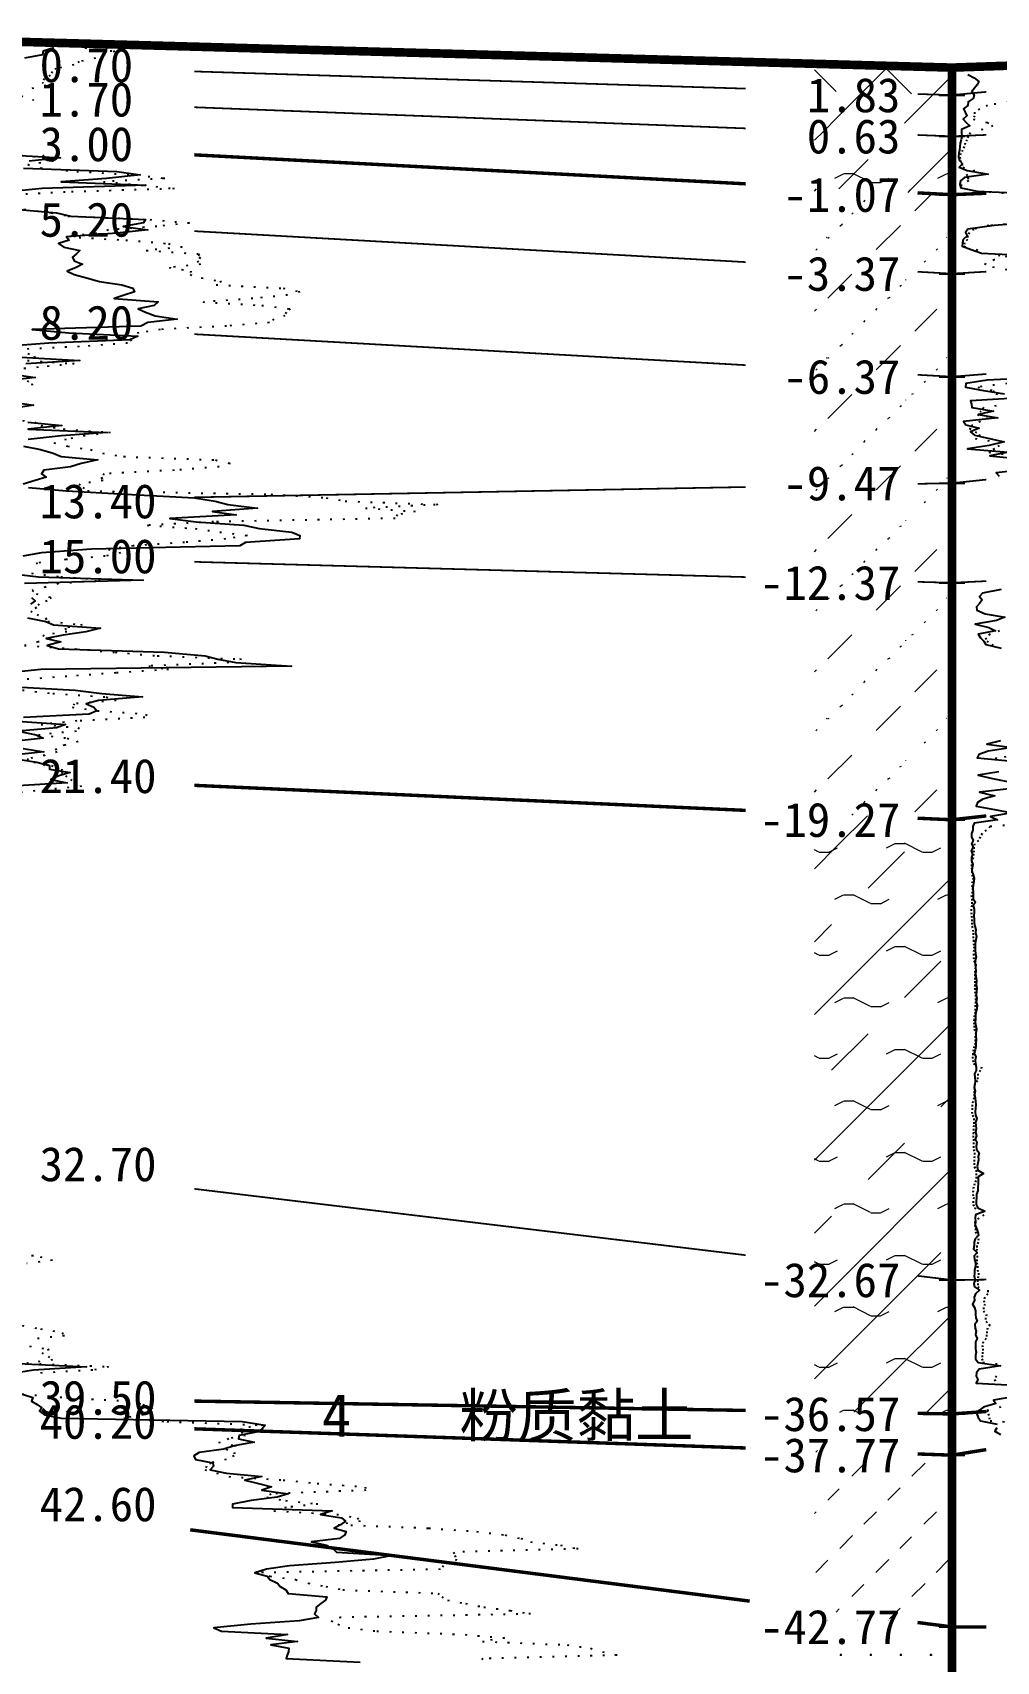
# Model space of a CAD drawing. Extents: x -37 to 3540, y -1485 to 297.
# Drawn here: x 230.2 to 286.3, y -173.4 to -78.5 of the extents above; entities that cross this region are included whole.
import ezdxf
from ezdxf.enums import TextEntityAlignment as Align

# ---------------------------------------------------------------- set-up
doc = ezdxf.new("R2010")
doc.units = 0
doc.linetypes.add('DOT', pattern=[6.35, 0, -6.35])
for name, color, linetype in [('CURVE', 200, 'CONTINUOUS'), ('HOLE', 41, 'CONTINUOUS'), ('STRATUM', 241, 'CONTINUOUS')]:
    doc.layers.add(name, color=color, linetype=linetype)
doc.layers.add('HATCH', color=7, linetype='CONTINUOUS', lineweight=13)
doc.styles.add('ST', font='')
doc.styles.get('ST').set_extended_font_data('SimSun')
pattern_1 = [(45, (80.522, -297), (-4.24264, 4.24264), [10, 0]), (45, (81.583, -300.182), (-2.12132, 6.36396), [3, -3]), (26.565, (81.596, -297.2536), (5.999823, 5.999812), [0.567, -12.849]), (0, (81.029, -297.2536), (0, 6), [0.567, -5.433]), (26.565, (78.9406, -297), (5.999823, 5.999812), [0.567, -12.849]), (0, (79.448, -296.7464), (0, 6), [0.567, -5.433]), (153.435, (81.029, -297.2536), (-5.999818, -5e-06), [1.134, -12.2826]), (26.565, (84.596, -294.2536), (5.999823, 5.999812), [0.567, -12.849]), (0, (84.029, -294.2536), (0, 6), [0.567, -5.433]), (26.565, (81.9406, -294), (5.999823, 5.999812), [0.567, -12.849]), (0, (82.448, -293.7464), (0, 6), [0.567, -5.433]), (153.435, (84.029, -294.2536), (-5.999818, -5e-06), [1.134, -12.2826])]
pattern_2 = [(45, (80.522, -297), (-7e-07, 6.99998), [1.97196, -7.92754]), (45, (83.335, -294.171), (-7e-07, 6.99998), [1.99367, -7.90583]), (45, (85.5894, -291.918), (-7e-07, 6.99998), [1.81361, -8.08588]), (26.565, (80.522, -293.5), (7, 7), [0.0965, -15.55598]), (36.8699, (81.2219, -292.8), (7, 7), [0.19775, -34.80225]), (315, (84.022, -290.024), (6.99998, 1e-06), [0.03305, -9.86644]), (26.565, (84.022, -297), (7, 7), [0.14475, -15.50773]), (26.565, (84.722, -296.3), (7, 7), [0.10528, -15.5472]), (90, (85.072, -295.95), (-7, -5e-07), [0.02877, -6.97123]), (26.565, (85.422, -295.6), (7, 7), [0.091, -31.21394]), (36.8699, (86.1219, -294.9), (7, 7), [0.11069, -34.88931]), (45, (86.822, -294.2), (-2e-07, 6.99998), [0.10911, -9.79038]), (315, (87.436, -293.452), (6.99998, 1e-06), [0.03305, -9.86644]), (36.8699, (81.9219, -292.1), (7, 7), [0.10224, -34.89776]), (53.1301, (82.6219, -291.4), (14, 21), [0.13438, -34.86562]), (53.1301, (83.3219, -290.7), (14, 21), [0.12625, -34.87375])]

msp = doc.modelspace()

# ---------------------------------------------------------------- hatches: boundary and pattern name
at = {"layer": 'HATCH'}
h = msp.add_hatch(dxfattribs=at)
h.set_pattern_fill('STT', color=50, style=0)
h.set_pattern_definition([(45, (80.522, -297), (-2.12132, 2.12132), [10, 0]), (135, (80.522, -297), (-2.12132, -2.12132), [10, 0])])
h.paths.add_polyline_path([(283.751, -80.568), (275.751, -80.347), (275.751, -81.918), (283.751, -82.168)])
h.paths.add_polyline_path([(274.541, -83.657), (281.239, -83.657), (281.239, -80.724), (274.541, -80.724)], flags=9)
h = msp.add_hatch(dxfattribs=at)
h.set_pattern_fill('FZNT', color=32, style=0)
h.set_pattern_definition([(45, (80.522, -297), (-4.24264, 4.24264), [10, 0]), (45, (81.583, -300.182), (-2.12132, 6.36396), [3, -3])])
h.paths.add_polyline_path([(283.751, -82.168), (275.751, -81.918), (275.751, -84.261), (283.751, -84.568)])
h.paths.add_polyline_path([(274.541, -86.057), (281.239, -86.057), (281.239, -83.124), (274.541, -83.124)], flags=9)
h.paths.add_polyline_path([(274.541, -83.657), (281.239, -83.657), (281.239, -80.724), (274.541, -80.724)], flags=9)
h = msp.add_hatch(dxfattribs=at)
h.set_pattern_fill('YNFNT', color=251, style=0)
h.set_pattern_definition(pattern_1)
h.paths.add_polyline_path([(283.751, -84.568), (275.751, -84.261), (275.751, -87.547), (283.751, -87.968)])
h.paths.add_polyline_path([(273.111, -89.457), (281.239, -89.457), (281.239, -86.524), (273.111, -86.524)], flags=9)
h.paths.add_polyline_path([(274.541, -86.057), (281.239, -86.057), (281.239, -83.124), (274.541, -83.124)], flags=9)
h = msp.add_hatch(dxfattribs=at)
h.set_pattern_fill('SZFT', color=52, style=0)
h.set_pattern_definition(pattern_2)
h.paths.add_polyline_path([(283.751, -87.968), (275.751, -87.547), (275.751, -92.118), (283.751, -92.568)])
h.paths.add_polyline_path([(273.111, -94.057), (281.239, -94.057), (281.239, -91.124), (273.111, -91.124)], flags=9)
h.paths.add_polyline_path([(273.111, -89.457), (281.239, -89.457), (281.239, -86.524), (273.111, -86.524)], flags=9)
h = msp.add_hatch(dxfattribs=at)
h.set_pattern_fill('SZFT', color=52, style=0)
h.set_pattern_definition(pattern_2)
h.paths.add_polyline_path([(283.751, -92.568), (275.751, -92.118), (275.751, -98.118), (283.751, -98.568)])
h.paths.add_polyline_path([(273.111, -100.057), (281.239, -100.057), (281.239, -97.124), (273.111, -97.124)], flags=9)
h.paths.add_polyline_path([(273.111, -94.057), (281.239, -94.057), (281.239, -91.124), (273.111, -91.124)], flags=9)
h = msp.add_hatch(dxfattribs=at)
h.set_pattern_fill('SZFT', color=52, style=0)
h.set_pattern_definition(pattern_2)
h.paths.add_polyline_path([(283.751, -98.568), (275.751, -98.118), (275.751, -104.917), (283.751, -104.768)])
h.paths.add_polyline_path([(273.111, -106.257), (281.239, -106.257), (281.239, -103.324), (273.111, -103.324)], flags=9)
h.paths.add_polyline_path([(273.111, -100.057), (281.239, -100.057), (281.239, -97.124), (273.111, -97.124)], flags=9)
h = msp.add_hatch(dxfattribs=at)
h.set_pattern_fill('SZFT', color=52, style=0)
h.set_pattern_definition(pattern_2)
h.paths.add_polyline_path([(283.751, -104.768), (275.751, -104.917), (275.751, -110.347), (283.751, -110.568)])
h.paths.add_polyline_path([(271.681, -112.057), (281.239, -112.057), (281.239, -109.124), (271.681, -109.124)], flags=9)
h.paths.add_polyline_path([(273.111, -106.257), (281.239, -106.257), (281.239, -103.324), (273.111, -103.324)], flags=9)
h = msp.add_hatch(dxfattribs=at)
h.set_pattern_fill('SZFT', color=52, style=0)
h.set_pattern_definition(pattern_2)
h.paths.add_polyline_path([(283.751, -110.568), (275.751, -110.347), (275.751, -124.004), (283.751, -124.368)])
h.paths.add_polyline_path([(271.681, -125.857), (281.239, -125.857), (281.239, -122.924), (271.681, -122.924)], flags=9)
h.paths.add_polyline_path([(271.681, -112.057), (281.239, -112.057), (281.239, -109.124), (271.681, -109.124)], flags=9)
h = msp.add_hatch(dxfattribs=at)
h.set_pattern_fill('YNFNT', color=251, style=0)
h.set_pattern_definition(pattern_1)
h.paths.add_polyline_path([(283.751, -124.368), (275.751, -124.004), (275.751, -150.205), (283.751, -151.168)])
h.paths.add_polyline_path([(271.681, -152.657), (281.239, -152.657), (281.239, -149.724), (271.681, -149.724)], flags=9)
h.paths.add_polyline_path([(271.681, -125.857), (281.239, -125.857), (281.239, -122.924), (271.681, -122.924)], flags=9)
h = msp.add_hatch(dxfattribs=at)
h.set_pattern_fill('YNNT', color=251, style=0)
h.set_pattern_definition([(45, (80.522, -297), (-2.12132, 2.12132), [10, 0]), (26.565, (81.596, -297.2536), (5.999823, 5.999812), [0.567, -12.849]), (0, (81.029, -297.2536), (0, 6), [0.567, -5.433]), (26.565, (78.9406, -297), (5.999823, 5.999812), [0.567, -12.849]), (0, (79.448, -296.7464), (0, 6), [0.567, -5.433]), (153.435, (81.029, -297.2536), (-5.999818, -5e-06), [1.134, -12.2826]), (26.565, (84.596, -294.2536), (5.999823, 5.999812), [0.567, -12.849]), (0, (84.029, -294.2536), (0, 6), [0.567, -5.433]), (26.565, (81.9406, -294), (5.999823, 5.999812), [0.567, -12.849]), (0, (82.448, -293.7464), (0, 6), [0.567, -5.433]), (153.435, (84.029, -294.2536), (-5.999818, -5e-06), [1.134, -12.2826])])
h.paths.add_polyline_path([(283.751, -151.168), (275.751, -150.205), (275.751, -158.832), (283.751, -158.968)])
h.paths.add_polyline_path([(271.681, -160.457), (281.239, -160.457), (281.239, -157.524), (271.681, -157.524)], flags=9)
h.paths.add_polyline_path([(271.681, -152.657), (281.239, -152.657), (281.239, -149.724), (271.681, -149.724)], flags=9)
h = msp.add_hatch(dxfattribs=at)
h.set_pattern_fill('NZFT', color=52, style=0)
h.set_pattern_definition([(45, (80.522, -297), (-6e-07, 6.99998), [0.9473, -8.9522]), (45, (81.922, -295.6), (-6e-07, 6.99998), [0.9869, -8.9126]), (45, (83.322, -294.2), (-6e-07, 6.99998), [1.06018, -8.83931]), (45, (84.722, -292.8), (-6e-07, 6.99998), [0.94918, -8.95032]), (45, (86.122, -291.4), (-6e-07, 6.99998), [1.0365, -8.863]), (45, (84.022, -297), (-6e-07, 6.99998), [1.01335, -8.88615]), (45, (85.422, -295.6), (-6e-07, 6.99998), [1.07896, -12.12037]), (45, (86.822, -294.2), (-6e-07, 6.99998), [0.99882, -8.90067]), (45, (81.222, -292.8), (-4e-07, 6.99998), [1.05533, -8.84416]), (45, (82.622, -291.4), (-4e-07, 6.99998), [1.0365, -8.863])])
h.paths.add_polyline_path([(283.751, -161.368), (275.751, -161.09), (275.751, -170.348), (283.751, -171.368)])
h.paths.add_polyline_path([(271.686, -172.851), (281.234, -172.851), (281.234, -169.952), (271.686, -169.952)], flags=9)
h.paths.add_polyline_path([(271.681, -162.857), (281.239, -162.857), (281.239, -159.924), (271.681, -159.924)], flags=9)
h = msp.add_hatch(dxfattribs=at)
h.set_pattern_fill('FS', color=142, style=0)
h.set_pattern_definition([(82.875, (79.6873, -298.206), (0.000369, 10.0001764), [0.0893, -80.5337]), (143.13, (79.7883, -298.2818), (-29.999964, 20.000054), [0.12627, -49.87373]), (172.875, (79.9655, -298.304), (-70.0002457, 9.9996603), [0.17857, -80.44443]), (206.565, (80.144, -298.2147), (-9.999705, -9.99969), [0.19954, -22.16046]), (243.435, (80.233, -298.0363), (9e-06, -9.9997), [0.19954, -22.16146]), (255.964, (80.3225, -297.679), (-0.0002, -9.999501), [0.36813, -40.86287]), (255.964, (80.6325, -296.439), (-0.0002, -9.999501), [1.27838, -39.95262]), (255.964, (80.701, -296.165), (-0.0002, -9.999501), [0.28235, -40.94865]), (216.87, (80.8912, -295.9108), (-9.999982, -10.000018), [0.12627, -49.87373]), (243.435, (80.7902, -295.9865), (9e-06, -9.9997), [0.19954, -22.16146]), (206.565, (81.0697, -295.8215), (-9.999705, -9.99969), [0.19954, -22.16046]), (172.875, (81.2469, -295.8437), (-70.0002457, 9.9996603), [0.17857, -80.44443]), (143.13, (81.348, -295.9194), (-29.999964, 20.000054), [0.12627, -49.87373]), (82.875, (81.3368, -296.008), (0.000369, 10.0001764), [0.0893, -80.5337]), (0, (80.192, -296.66), (0, 10), [0.89286, -9.10714]), (0, (80.5469, -297), (1, 2), [0, -1.75]), (0, (80.5219, -296.975), (1, 2), [0, -1.75]), (0, (80.5219, -297), (1, 2), [0, -1.75]), (0, (80.4969, -297), (1, 2), [0, -1.75]), (0, (80.5219, -297.025), (1, 2), [0, -1.75])])
h.paths.add_polyline_path([(283.751, -171.368), (275.751, -170.348), (275.751, -194.976), (283.751, -195.568)])
h.paths.add_polyline_path([(271.681, -197.057), (281.239, -197.057), (281.239, -194.124), (271.681, -194.124)], flags=9)
h.paths.add_polyline_path([(271.686, -172.851), (281.234, -172.851), (281.234, -169.952), (271.686, -169.952)], flags=9)

# ---------------------------------------------------------------- linework, layer by layer
at = {"layer": 'CURVE', "color": 30, "linetype": 'Continuous'}
for points in [[(231.487, -79.416), (230.857, -79.616), (230.827, -79.816), (229.777, -80.016)], [(284.681, -80.968), (285.041, -81.168), (285.321, -81.368), (285.231, -81.568), (285.071, -81.768), (284.911, -81.968), (285.051, -82.168), (284.991, -82.368), (284.701, -82.568), (284.681, -82.768), (284.431, -82.968), (284.531, -83.168), (284.611, -83.368), (284.401, -83.568), (284.591, -83.768), (284.791, -83.968), (284.311, -84.168), (284.311, -84.368), (284.331, -84.568), (284.291, -84.768), (284.241, -84.968), (284.211, -85.168), (284.201, -85.368), (284.161, -85.568), (284.141, -85.768), (284.201, -85.968), (284.361, -86.168), (284.171, -86.368), (284.631, -86.568), (285.861, -86.768), (284.491, -86.968), (284.261, -87.168), (284.221, -87.368), (284.271, -87.568), (285.231, -87.768), (289.911, -87.968)], [(228.197, -85.616), (231.867, -85.816), (230.057, -86.016)], [(229.727, -86.416), (235.157, -86.616), (236.507, -86.816), (234.547, -87.016), (231.917, -87.216), (236.837, -87.416), (230.797, -87.616), (228.647, -87.816)], [(229.227, -88.816), (231.637, -89.016), (232.467, -89.216), (236.817, -89.416), (236.707, -89.616), (235.517, -89.816), (236.957, -90.016), (235.167, -90.216), (232.217, -90.416), (232.377, -90.616), (231.747, -90.816), (232.067, -91.016), (232.997, -91.216), (232.807, -91.416), (232.577, -91.616), (232.677, -91.816), (233.157, -92.016), (232.777, -92.216), (232.257, -92.416), (232.677, -92.616), (233.377, -92.816), (234.147, -93.016), (235.447, -93.216), (236.077, -93.416), (236.177, -93.616), (235.587, -93.816), (234.987, -94.016), (237.557, -94.216), (237.327, -94.416), (236.397, -94.616), (236.817, -94.816), (237.377, -95.016), (238.657, -95.216), (236.947, -95.416), (236.547, -95.616), (230.227, -95.816), (232.357, -96.016), (236.377, -96.216), (235.907, -96.416), (231.197, -96.616), (228.657, -96.816)], [(288.601, -89.568), (286.211, -89.768), (284.681, -89.968), (284.541, -90.168), (284.631, -90.368), (284.401, -90.568), (284.361, -90.768), (284.351, -90.968), (284.881, -91.168), (285.481, -91.368), (289.451, -91.568)], [(229.227, -97.416), (232.997, -97.616), (229.857, -97.816)], [(229.077, -98.416), (230.407, -98.616), (228.707, -98.816)], [(289.731, -98.568), (285.811, -98.768), (284.561, -98.968), (284.551, -99.168), (285.581, -99.368), (286.821, -99.568)], [(228.837, -100.016), (230.297, -100.216), (229.067, -100.416)], [(288.421, -99.768), (284.841, -99.968), (284.901, -100.168), (284.911, -100.368), (286.181, -100.568), (285.281, -100.768), (286.421, -100.968), (284.421, -101.168), (284.561, -101.368), (285.341, -101.568), (284.841, -101.768), (285.061, -101.968), (285.931, -102.168), (286.791, -102.368), (285.921, -102.568), (284.651, -102.768), (287.021, -102.968), (285.951, -103.168), (287.911, -103.368)], [(229.967, -101.216), (231.947, -101.416), (229.997, -101.616), (234.597, -101.816), (231.917, -102.016), (229.987, -102.216)], [(229.727, -102.616), (230.717, -102.816), (231.437, -103.016), (231.907, -103.216), (234.047, -103.416), (233.077, -103.616), (232.447, -103.816), (230.897, -104.016), (230.767, -104.216), (231.047, -104.416), (230.407, -104.616), (229.707, -104.816)], [(288.081, -103.968), (286.321, -104.168), (286.511, -104.368)], [(230.017, -105.016), (232.217, -105.216), (235.657, -105.416), (239.667, -105.616), (240.877, -105.816), (241.617, -106.016), (243.337, -106.216), (240.727, -106.416), (242.087, -106.616), (238.227, -106.816), (239.777, -107.016), (242.547, -107.216), (243.437, -107.416), (245.337, -107.616), (245.797, -107.816), (245.787, -108.016), (242.637, -108.216), (242.317, -108.416), (233.667, -108.616), (230.767, -108.816), (229.677, -109.016)], [(228.807, -110.016), (230.597, -110.216), (236.687, -110.416), (229.777, -110.616)], [(286.621, -110.968), (285.541, -111.168), (285.351, -111.368), (285.511, -111.568), (285.351, -111.768), (285.181, -111.968), (285.211, -112.168), (285.691, -112.368), (286.831, -112.568), (286.341, -112.768), (285.101, -112.968), (285.901, -113.168), (286.291, -113.368), (285.281, -113.568), (285.421, -113.768), (285.601, -113.968), (285.721, -114.168), (286.611, -114.368)], [(230.187, -111.416), (230.407, -111.616), (230.117, -111.816)], [(229.957, -112.616), (231.017, -112.816), (231.457, -113.016), (234.207, -113.216), (233.347, -113.416), (232.027, -113.616), (231.047, -113.816), (231.897, -114.016), (231.087, -114.216), (231.747, -114.416), (237.927, -114.616), (240.287, -114.816), (241.037, -115.016), (242.067, -115.216), (245.317, -115.416), (230.727, -115.616), (228.857, -115.816)], [(228.917, -116.616), (232.727, -116.816), (234.287, -117.016), (236.637, -117.216), (234.087, -117.416), (233.367, -117.616), (233.807, -117.816), (233.987, -118.016), (233.537, -118.216), (229.727, -118.416)], [(229.107, -118.616), (232.167, -118.816), (231.647, -119.016), (229.427, -119.216), (230.457, -119.416), (230.857, -119.616), (229.117, -119.816)], [(229.707, -120.216), (230.897, -120.416), (228.917, -120.616)], [(286.571, -119.768), (285.781, -119.968), (287.251, -120.168), (285.861, -120.368), (285.311, -120.568), (285.231, -120.768), (287.491, -120.968)], [(229.267, -120.816), (230.497, -121.016), (231.237, -121.216), (231.227, -121.416), (232.437, -121.616), (231.777, -121.816), (231.317, -122.016), (232.267, -122.216), (229.087, -122.416)], [(286.481, -121.568), (285.281, -121.768), (286.121, -121.968), (287.091, -122.168)], [(287.081, -122.568), (285.351, -122.768), (286.251, -122.968), (285.561, -123.168), (285.241, -123.368), (285.171, -123.568), (286.221, -123.768), (287.261, -123.968), (286.001, -124.168), (286.401, -124.368), (285.051, -124.568), (284.971, -124.768), (284.961, -124.968), (284.901, -125.168), (284.891, -125.368), (284.991, -125.568), (284.891, -125.768), (284.981, -125.968), (284.871, -126.168), (284.941, -126.368), (284.901, -126.568), (284.901, -126.768), (284.961, -126.968), (284.931, -127.168), (284.921, -127.368), (284.981, -127.568), (285.041, -127.768), (285.031, -127.968), (284.991, -128.168), (284.971, -128.368), (284.981, -128.568), (284.991, -128.768), (284.991, -128.968), (285.131, -129.168), (284.991, -129.368), (285.041, -129.568), (285.041, -129.768), (285.031, -129.968), (285.041, -130.168), (285.051, -130.368), (285.081, -130.568), (285.141, -130.768), (285.131, -130.968), (285.181, -131.168), (285.141, -131.368), (285.111, -131.568), (285.101, -131.768), (285.111, -131.968), (285.131, -132.168), (285.161, -132.368), (285.101, -132.568), (285.111, -132.768), (285.131, -132.968), (285.151, -133.168), (285.131, -133.368), (285.161, -133.568), (285.181, -133.768), (285.171, -133.968), (285.211, -134.168), (285.181, -134.368), (285.171, -134.568), (285.201, -134.768), (285.171, -134.968), (285.231, -135.168), (285.201, -135.368), (285.141, -135.568), (285.131, -135.768), (285.131, -135.968), (285.111, -136.168), (285.141, -136.368), (285.191, -136.568), (285.151, -136.768), (285.141, -136.968), (285.161, -137.168), (285.141, -137.368), (285.141, -137.568), (285.101, -137.768), (285.051, -137.968), (285.141, -138.168), (285.101, -138.368), (285.131, -138.568), (285.171, -138.768), (285.161, -138.968), (285.071, -139.168), (285.081, -139.368), (285.101, -139.568), (285.091, -139.768), (285.041, -139.968), (285.101, -140.168), (285.061, -140.368), (285.101, -140.568), (285.131, -140.768), (285.151, -140.968), (285.121, -141.168), (285.101, -141.368), (285.131, -141.568), (285.201, -141.768), (285.121, -141.968), (285.141, -142.168), (285.161, -142.368), (285.131, -142.568), (285.191, -142.768), (285.111, -142.968), (285.211, -143.168), (285.171, -143.368), (285.191, -143.568), (285.331, -143.768), (285.271, -143.968), (285.291, -144.168), (285.261, -144.368), (285.231, -144.568), (285.261, -144.768), (285.581, -144.968), (285.281, -145.168), (285.271, -145.368), (285.281, -145.568), (285.251, -145.768), (285.261, -145.968), (285.191, -146.168), (285.191, -146.368), (285.161, -146.568), (285.161, -146.768), (285.251, -146.968), (285.661, -147.168), (285.131, -147.368), (285.101, -147.568), (285.121, -147.768), (285.111, -147.968), (285.191, -148.168), (285.251, -148.368), (285.291, -148.568), (285.101, -148.768), (285.041, -148.968), (285.041, -149.168), (285.011, -149.368), (285.221, -149.568), (285.041, -149.768), (285.071, -149.968), (285.131, -150.168), (285.131, -150.368), (285.071, -150.568), (285.061, -150.768), (285.041, -150.968), (285.111, -151.168), (285.031, -151.368), (285.061, -151.568), (285.351, -151.768), (285.121, -151.968), (285.041, -152.168), (285.071, -152.368), (284.951, -152.568), (285.061, -152.768), (285.131, -152.968), (285.121, -153.168), (285.141, -153.368), (285.231, -153.568), (285.081, -153.768), (285.101, -153.968), (285.161, -154.168), (285.121, -154.368), (285.221, -154.568), (285.131, -154.768), (285.121, -154.968), (285.121, -155.168), (285.171, -155.368), (285.131, -155.568), (285.131, -155.768), (285.271, -155.968), (286.581, -156.168), (285.341, -156.368), (285.191, -156.568), (285.171, -156.768), (285.251, -156.968), (285.161, -157.168), (288.791, -157.368)], [(229.027, -156.016), (233.377, -156.216), (230.307, -156.416), (229.087, -156.616)], [(229.667, -157.816), (230.257, -158.016), (230.187, -158.216), (230.507, -158.416), (230.777, -158.616), (230.657, -158.816), (230.947, -159.016), (231.907, -159.216), (242.447, -159.416), (243.787, -159.616), (243.637, -159.816), (243.357, -160.016), (242.267, -160.216), (242.227, -160.416), (243.147, -160.616), (241.987, -160.816), (241.377, -161.016), (239.947, -161.216), (239.637, -161.416), (239.727, -161.616), (240.747, -161.816), (240.767, -162.016), (240.587, -162.216), (241.527, -162.416), (243.587, -162.616), (242.597, -162.816), (243.397, -163.016), (244.147, -163.216), (243.587, -163.416), (245.117, -163.616), (244.477, -163.816), (242.967, -164.016), (241.887, -164.216), (241.877, -164.416), (247.677, -164.616), (246.997, -164.816), (248.227, -165.016), (248.457, -165.216), (248.177, -165.416), (247.807, -165.616), (248.507, -165.816), (248.427, -166.016), (248.117, -166.216), (246.487, -166.416), (247.347, -166.616), (247.747, -166.816), (247.937, -167.016), (251.167, -167.216), (250.097, -167.416), (247.857, -167.616), (245.207, -167.816), (243.867, -168.016), (243.187, -168.216), (243.897, -168.416), (244.057, -168.616), (244.507, -168.816), (244.647, -169.016), (244.977, -169.216), (245.127, -169.416), (247.377, -169.616), (247.297, -169.816), (247.017, -170.016), (246.757, -170.216), (246.747, -170.416), (246.657, -170.616), (246.887, -170.816), (245.767, -171.016), (242.957, -171.216), (240.787, -171.416), (241.237, -171.616), (245.087, -171.816), (243.837, -172.016), (245.667, -172.216), (244.117, -172.416), (245.167, -172.616), (245.147, -172.816), (245.057, -173.016), (245.007, -173.216), (249.307, -173.416)], [(287.301, -157.968), (286.181, -158.168), (286.311, -158.368), (285.591, -158.568), (285.321, -158.768), (285.211, -158.968), (285.271, -159.168), (285.411, -159.368), (286.381, -159.568)], [(286.361, -159.768), (286.251, -159.968), (286.581, -160.168)]]:
    msp.add_lwpolyline(points, dxfattribs=at)
at = {"layer": 'CURVE', "color": 100, "linetype": 'DOT', "ltscale": 0.1}
for points in [[(233.297, -79.416), (235.027, -79.616), (234.457, -79.816), (233.917, -80.016), (232.967, -80.216), (232.657, -80.416), (231.607, -80.616), (231.407, -80.816), (231.277, -81.016), (230.947, -81.216), (230.797, -81.416), (231.027, -81.616), (230.037, -81.816)], [(229.587, -82.216), (230.287, -82.416), (230.217, -82.616)], [(287.041, -82.568), (285.831, -82.768), (285.361, -82.968), (285.071, -83.168), (285.071, -83.368), (284.991, -83.568), (285.801, -83.768), (286.141, -83.968), (285.551, -84.168), (284.831, -84.368), (284.701, -84.568), (284.621, -84.768), (284.531, -84.968), (284.461, -85.168), (284.371, -85.368), (284.261, -85.568), (284.211, -85.768), (284.241, -85.968), (284.321, -86.168), (284.381, -86.368), (285.081, -86.568), (284.601, -86.768), (284.681, -86.968), (284.731, -87.168), (284.291, -87.368), (284.271, -87.568), (285.181, -87.768), (288.731, -87.968)], [(228.857, -85.616), (231.167, -85.816), (231.447, -86.016), (229.967, -86.216), (230.727, -86.416), (232.817, -86.616), (236.247, -86.816), (237.937, -87.016), (234.367, -87.216), (236.697, -87.416), (238.487, -87.616), (232.147, -87.816), (228.507, -88.016)], [(229.747, -88.816), (231.337, -89.016), (232.297, -89.216), (237.067, -89.416), (239.387, -89.616), (237.487, -89.816), (234.657, -90.016), (233.977, -90.216), (232.217, -90.416), (235.677, -90.616), (238.157, -90.816), (238.947, -91.016), (236.867, -91.216), (239.887, -91.416), (239.997, -91.616), (239.847, -91.816), (240.017, -92.016), (238.197, -92.216), (239.457, -92.416), (239.427, -92.616), (240.067, -92.816), (241.237, -93.016), (240.927, -93.216), (244.837, -93.416), (245.797, -93.616), (245.077, -93.816), (243.067, -94.016), (240.157, -94.216), (243.597, -94.416), (245.237, -94.616), (245.007, -94.816), (244.937, -95.016), (244.297, -95.216), (244.027, -95.416), (241.527, -95.616), (237.677, -95.816), (236.427, -96.016), (235.647, -96.216), (235.997, -96.416), (235.777, -96.616), (232.967, -96.816), (228.607, -97.016)], [(288.321, -89.568), (285.901, -89.768), (285.031, -89.968), (284.761, -90.168), (284.661, -90.368), (284.651, -90.568), (284.491, -90.768), (284.451, -90.968), (285.161, -91.168), (285.711, -91.368), (286.951, -91.568), (286.221, -91.768), (285.651, -91.968), (286.121, -92.168), (287.151, -92.368)], [(229.967, -97.216), (230.417, -97.416), (229.947, -97.616), (232.667, -97.816), (230.577, -98.016), (228.547, -98.216)], [(229.927, -98.816), (230.267, -99.016), (229.407, -99.216)], [(286.961, -98.968), (285.261, -99.168), (286.151, -99.368), (286.301, -99.568), (288.061, -99.768)], [(287.061, -100.168), (285.611, -100.368), (285.441, -100.568), (285.241, -100.768), (285.831, -100.968), (285.411, -101.168), (284.951, -101.368), (284.761, -101.568), (285.111, -101.768), (285.391, -101.968), (285.101, -102.168), (286.391, -102.368)], [(228.937, -101.016), (230.377, -101.216), (230.727, -101.416), (232.037, -101.616), (234.767, -101.816), (233.297, -102.016), (232.197, -102.216), (231.487, -102.416), (232.287, -102.616), (233.617, -102.816), (234.307, -103.016), (235.547, -103.216), (240.897, -103.416), (241.737, -103.616), (241.107, -103.816), (238.487, -104.016), (234.417, -104.216), (234.247, -104.416), (234.347, -104.616), (232.937, -104.816), (233.167, -105.016), (233.437, -105.216), (244.107, -105.416), (247.327, -105.616), (248.437, -105.816), (253.837, -106.016), (249.627, -106.216), (252.507, -106.416), (251.487, -106.616), (251.347, -106.816), (240.777, -107.016), (236.917, -107.216), (239.717, -107.416), (241.137, -107.616), (242.747, -107.816), (241.477, -108.016), (239.087, -108.216), (236.107, -108.416), (234.667, -108.616), (235.367, -108.816), (234.467, -109.016), (232.177, -109.216), (230.537, -109.416), (230.177, -109.616)], [(286.501, -102.568), (286.221, -102.768), (285.901, -102.968), (287.581, -103.168)], [(230.177, -110.016), (231.887, -110.216), (234.707, -110.416), (231.747, -110.616), (230.997, -110.816), (230.227, -111.016), (230.447, -111.216), (231.337, -111.416), (231.097, -111.616), (230.637, -111.816), (230.467, -112.016), (230.137, -112.216), (230.507, -112.416), (230.997, -112.616), (231.137, -112.816), (233.127, -113.016), (232.137, -113.216), (232.237, -113.416), (230.837, -113.616), (231.337, -113.816), (230.577, -114.016), (229.777, -114.216), (232.717, -114.416), (235.047, -114.616), (237.507, -114.816), (242.387, -115.016), (241.657, -115.216), (237.007, -115.416), (238.167, -115.616), (235.097, -115.816), (232.237, -116.016), (229.537, -116.216)], [(286.531, -113.368), (285.971, -113.568), (285.701, -113.768), (285.781, -113.968), (286.071, -114.168), (286.401, -114.368)], [(229.657, -116.816), (231.427, -117.016), (234.537, -117.216), (235.107, -117.416), (232.677, -117.616), (232.547, -117.816), (234.017, -118.016), (236.877, -118.216), (236.787, -118.416), (232.827, -118.616), (230.747, -118.816), (232.967, -119.016), (232.787, -119.216), (230.597, -119.416), (232.257, -119.616), (232.897, -119.816), (232.107, -120.016), (231.587, -120.216), (231.677, -120.416), (230.957, -120.616), (229.927, -120.816), (230.327, -121.016), (231.357, -121.216), (231.947, -121.416), (231.907, -121.616), (232.157, -121.816), (232.457, -122.016), (232.717, -122.216), (233.097, -122.416), (231.107, -122.616), (229.197, -122.816)], [(288.351, -120.568), (286.261, -120.768), (287.461, -120.968)], [(288.281, -124.568), (285.971, -124.768), (285.741, -124.968), (285.511, -125.168), (285.401, -125.368), (285.301, -125.568), (285.071, -125.768), (285.021, -125.968), (285.031, -126.168), (285.001, -126.368), (284.991, -126.568), (284.921, -126.768), (284.891, -126.968), (284.901, -127.168), (284.911, -127.368), (284.931, -127.568), (284.981, -127.768), (284.951, -127.968), (284.921, -128.168), (284.951, -128.368), (284.951, -128.568), (284.871, -128.768), (284.921, -128.968), (284.921, -129.168), (284.921, -129.368), (284.871, -129.568), (284.881, -129.768), (284.901, -129.968), (284.911, -130.168), (284.921, -130.368), (284.921, -130.568), (284.971, -130.768), (284.991, -130.968), (284.991, -131.168), (285.001, -131.368), (285.001, -131.568), (285.041, -131.768), (285.021, -131.968), (285.011, -132.168), (285.011, -132.368), (285.031, -132.568), (285.151, -132.768), (285.121, -132.968), (285.081, -133.168), (285.081, -133.368), (285.081, -133.568), (285.081, -133.768), (285.091, -133.968), (285.091, -134.168), (285.091, -134.368), (285.121, -134.568), (285.131, -134.768), (285.131, -134.968), (285.111, -135.168), (285.111, -135.368), (285.111, -135.568), (285.061, -135.768), (285.041, -135.968), (285.031, -136.168), (285.051, -136.368), (285.051, -136.568), (285.141, -136.768), (285.101, -136.968), (285.111, -137.168), (285.101, -137.368), (285.051, -137.568), (285.001, -137.768), (284.971, -137.968), (284.951, -138.168), (284.961, -138.368), (285.011, -138.568), (285.471, -138.768), (285.421, -138.968), (285.261, -139.168), (285.241, -139.368), (285.241, -139.568), (285.061, -139.768), (285.061, -139.968), (285.051, -140.168), (285.051, -140.368), (285.031, -140.568), (284.971, -140.768), (284.931, -140.968), (284.931, -141.168), (284.921, -141.368), (284.951, -141.568), (285.031, -141.768), (285.031, -141.968), (285.021, -142.168), (285.011, -142.368), (285.001, -142.568), (284.991, -142.768), (285.001, -142.968), (285.011, -143.168), (285.011, -143.368), (285.011, -143.568), (285.071, -143.768), (285.061, -143.968), (285.051, -144.168), (285.051, -144.368), (285.051, -144.568), (285.171, -144.768), (285.161, -144.968), (285.171, -145.168), (285.141, -145.368), (285.071, -145.568), (285.001, -145.768), (284.981, -145.968), (284.971, -146.168), (285.021, -146.368), (284.991, -146.568), (284.991, -146.768), (285.071, -146.968), (285.541, -147.168), (285.611, -147.368), (285.321, -147.568), (285.091, -147.768), (285.081, -147.968), (285.131, -148.168), (285.131, -148.368), (285.211, -148.568), (285.291, -148.768), (285.271, -148.968), (285.201, -149.168), (285.201, -149.368), (285.161, -149.568), (285.231, -149.768), (285.211, -149.968), (285.191, -150.168), (285.241, -150.368), (285.241, -150.568), (285.301, -150.768), (285.281, -150.968), (285.241, -151.168), (285.251, -151.368), (285.251, -151.568), (285.841, -151.768), (285.851, -151.968), (285.671, -152.168), (285.601, -152.368), (285.661, -152.568), (285.591, -152.768), (285.591, -152.968), (285.761, -153.168), (285.711, -153.368), (285.721, -153.568), (285.951, -153.768), (285.831, -153.968), (285.791, -154.168), (285.771, -154.368), (285.741, -154.568), (285.571, -154.768), (285.521, -154.968), (285.551, -155.168), (285.541, -155.368), (285.511, -155.568), (285.501, -155.768), (285.551, -155.968), (287.521, -156.168)], [(229.467, -149.616), (230.697, -149.816), (231.397, -150.016), (229.917, -150.216)], [(229.647, -153.816), (230.707, -154.016), (231.977, -154.216), (232.097, -154.416), (230.137, -154.616)], [(230.067, -155.016), (231.207, -155.216), (230.777, -155.416), (231.147, -155.616), (231.407, -155.816), (229.917, -156.016), (234.667, -156.216), (233.747, -156.416), (230.217, -156.616)], [(286.351, -156.768), (286.221, -156.968), (286.351, -157.168)], [(229.647, -157.816), (232.217, -158.016), (235.717, -158.216), (236.667, -158.416), (237.227, -158.616), (237.027, -158.816), (236.687, -159.016), (235.567, -159.216), (238.067, -159.416), (243.657, -159.616), (242.387, -159.816), (242.397, -160.016), (242.617, -160.216), (241.667, -160.416), (241.067, -160.616), (242.087, -160.816), (241.517, -161.016), (241.997, -161.216), (241.977, -161.416), (241.507, -161.616), (240.627, -161.816), (240.377, -162.016), (240.277, -162.216), (240.957, -162.416), (241.667, -162.616), (244.837, -162.816), (246.807, -163.016), (249.607, -163.216), (249.647, -163.416), (244.117, -163.616), (243.857, -163.816), (244.967, -164.016), (246.847, -164.216), (245.007, -164.416), (244.287, -164.616), (247.947, -164.816), (249.157, -165.016), (249.307, -165.216), (248.037, -165.416), (253.297, -165.616), (256.087, -165.816), (257.757, -166.016), (258.667, -166.216), (259.217, -166.416), (260.977, -166.616), (261.997, -166.816), (254.737, -167.016), (254.827, -167.216), (254.897, -167.416), (254.847, -167.616), (254.167, -167.816), (253.967, -168.016), (243.277, -168.216), (244.057, -168.416), (245.557, -168.616), (246.287, -168.816), (247.307, -169.016), (248.307, -169.216), (253.837, -169.416), (254.067, -169.616), (254.397, -169.816), (255.447, -170.016), (256.507, -170.216), (258.037, -170.416), (259.227, -170.616), (248.177, -170.816), (247.627, -171.016), (248.017, -171.216), (248.607, -171.416), (250.287, -171.616), (255.417, -171.816), (257.717, -172.016), (256.427, -172.216), (261.357, -172.416), (262.717, -172.616), (263.407, -172.816), (264.277, -173.016), (256.457, -173.216), (256.247, -173.416)], [(286.601, -158.568), (285.781, -158.768), (285.871, -158.968), (285.921, -159.168), (285.971, -159.368), (289.171, -159.568)]]:
    msp.add_lwpolyline(points, dxfattribs=at)
at = {"layer": 'HOLE', "linetype": 'Continuous', "const_width": 0.5}
msp.add_lwpolyline([(283.751, -80.568), (283.751, -229.269)], dxfattribs=at)
at = {"layer": 'HOLE', "linetype": 'Continuous'}
for points in [[(283.001, -82.168), (284.501, -82.168)], [(283.001, -84.568), (284.501, -84.568)], [(283.001, -87.968), (284.501, -87.968)], [(283.001, -92.568), (284.501, -92.568)], [(283.001, -98.568), (284.501, -98.568)], [(283.001, -104.768), (284.501, -104.768)], [(283.001, -110.568), (284.501, -110.568)], [(283.001, -124.368), (284.501, -124.368)], [(283.001, -151.168), (284.501, -151.168)], [(283.001, -158.968), (284.501, -158.968)], [(283.001, -161.368), (284.501, -161.368)], [(283.001, -171.368), (284.501, -171.368)]]:
    msp.add_lwpolyline(points, dxfattribs=at)
at = {"layer": 'STRATUM', "linetype": 'Continuous'}
for points, const_width in [([(182.819, -78.853), (227.657, -79.016), (239.657, -79.348)], 0.5), ([(239.657, -79.348), (283.751, -80.568), (337.185, -78.778), (390.82, -79.092), (435.842, -78.824)], 0.5), ([(239.657, -80.791), (255.704, -81.292), (271.751, -81.793)], 0.1), ([(281.751, -82.106), (283.751, -82.168), (285.751, -81.981)], 0.1), ([(239.657, -82.876), (255.704, -83.492), (271.751, -84.108)], 0.1), ([(281.751, -84.491), (283.751, -84.568), (285.751, -84.486)], 0.1), ([(239.657, -85.648), (255.704, -86.492), (271.751, -87.336)], 0.2), ([(281.751, -87.863), (283.751, -87.968), (285.751, -87.886)], 0.2), ([(239.657, -90.09), (255.704, -90.992), (271.751, -91.894)], 0.1), ([(281.751, -92.456), (283.751, -92.568), (285.751, -92.449)], 0.1), ([(239.657, -96.09), (255.704, -96.992), (271.751, -97.894)], 0.1), ([(281.751, -98.456), (283.751, -98.568), (285.751, -98.411)], 0.1), ([(239.657, -105.592), (255.704, -105.292), (271.751, -104.992)], 0.1), ([(281.751, -104.805), (283.751, -104.768), (285.751, -104.559)], 0.1), ([(239.657, -109.348), (255.704, -109.792), (271.751, -110.236)], 0.1), ([(281.751, -110.513), (283.751, -110.568), (285.751, -110.471)], 0.1), ([(239.657, -122.362), (255.704, -123.092), (271.751, -123.822)], 0.2), ([(281.751, -124.277), (283.751, -124.368), (285.751, -124.144)], 0.2), ([(239.657, -145.86), (255.704, -147.792), (271.751, -149.724)], 0.1), ([(281.751, -150.927), (283.751, -151.168), (285.751, -151.146)], 0.1), ([(239.657, -158.22), (255.704, -158.492), (271.751, -158.764)], 0.2), ([(281.751, -158.934), (283.751, -158.968), (285.751, -158.826)], 0.2), ([(239.657, -159.834), (255.704, -160.392), (271.751, -160.95)], 0.2), ([(281.751, -161.298), (283.751, -161.368), (285.751, -161.046)], 0.2), ([(239.422, -165.716), (255.704, -167.792), (271.986, -169.868)], 0.2), ([(281.751, -171.113), (283.751, -171.368), (285.751, -171.376)], 0.2)]:
    msp.add_lwpolyline(points, dxfattribs=dict(at, const_width=const_width))

# ---------------------------------------------------------------- texts
at = {"layer": 'HOLE', "style": 'ST'}
for s, p in [('0.70', (230.657, -80.416)), ('1.70', (230.657, -82.416)), ('3.00', (230.657, -85.016)), ('5.20', (230.657, -89.416)), ('8.20', (230.657, -95.416)), ('13.40', (230.657, -105.816)), ('15.00', (230.657, -109.016)), ('21.40', (230.657, -121.816)), ('32.70', (230.657, -144.416)), ('39.50', (230.657, -158.016)), ('40.20', (230.657, -159.416)), ('42.60', (230.657, -164.216))]:
    msp.add_text(s, height=2, dxfattribs=at).set_placement(p, align=Align.MIDDLE_LEFT)
for s, p in [('1.83', (280.751, -82.168)), ('0.63', (280.751, -84.568)), ('-1.07', (280.751, -87.968)), ('-3.37', (280.751, -92.568)), ('-6.37', (280.751, -98.568)), ('-9.47', (280.751, -104.768)), ('-12.37', (280.751, -110.568)), ('-19.27', (280.751, -124.368)), ('-32.67', (280.751, -151.168)), ('-36.57', (280.751, -158.968)), ('-37.77', (280.751, -161.368)), ('-42.77', (280.751, -171.368))]:
    msp.add_text(s, height=2, dxfattribs=at).set_placement(p, align=Align.MIDDLE_RIGHT)
at = {"layer": 'STRATUM', "style": 'ST'}
for s, p in [('粉质黏土', (255.084, -159.051)), ('4', (247.084, -159.051))]:
    msp.add_text(s, height=2.5, dxfattribs=at).set_placement(p, align=Align.MIDDLE_LEFT)

doc.saveas('drawing.dxf')
